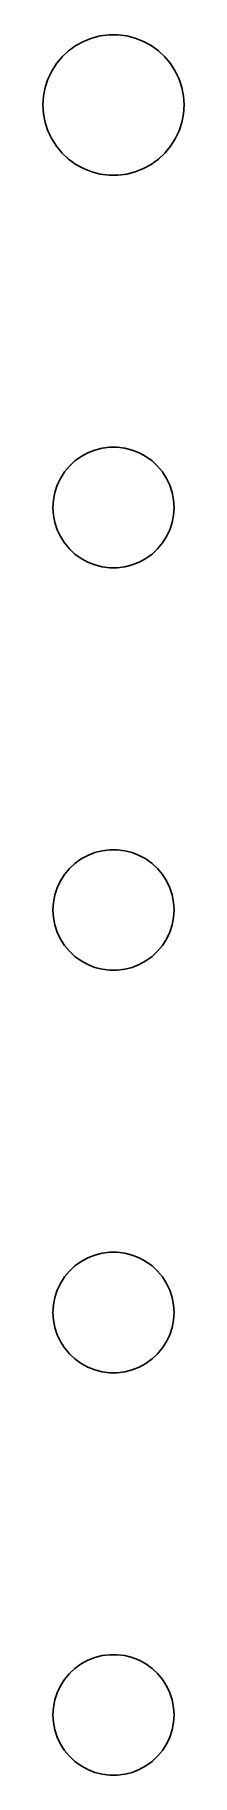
# Model space of a CAD drawing. Header units: metres. Extents: x -1.7 to 1.7, y -1.5 to 41.7.
import ezdxf

# ---------------------------------------------------------------- set-up
doc = ezdxf.new("R2010")
doc.units = ezdxf.units.M

msp = doc.modelspace()

# ---------------------------------------------------------------- linework, layer by layer
for p, q in [((-0.744, 41.581), (-0.936, 41.475)), ((-0.54, 41.661), (-0.744, 41.581)), ((-0.327, 41.716), (-0.54, 41.661)), ((-0.11, 41.744), (-0.327, 41.716)), ((0.11, 41.744), (-0.11, 41.744)), ((0.327, 41.716), (0.11, 41.744)), ((0.54, 41.661), (0.327, 41.716)), ((0.744, 41.581), (0.54, 41.661)), ((0.936, 41.475), (0.744, 41.581)), ((-1.274, 41.196), (-1.413, 41.027)), ((-1.114, 41.346), (-1.274, 41.196)), ((-0.936, 41.475), (-1.114, 41.346)), ((1.114, 41.346), (0.936, 41.475)), ((1.274, 41.196), (1.114, 41.346)), ((1.413, 41.027), (1.274, 41.196)), ((-1.531, 40.842), (-1.624, 40.643)), ((-1.413, 41.027), (-1.531, 40.842)), ((1.531, 40.842), (1.413, 41.027)), ((1.624, 40.643), (1.531, 40.842)), ((-1.733, 40.219), (-1.747, 40)), ((-1.692, 40.434), (-1.733, 40.219)), ((-1.624, 40.643), (-1.692, 40.434)), ((1.692, 40.434), (1.624, 40.643)), ((1.733, 40.219), (1.692, 40.434)), ((1.747, 40), (1.733, 40.219)), ((-1.747, 40), (-1.733, 39.781)), ((1.733, 39.781), (1.747, 40)), ((-1.733, 39.781), (-1.692, 39.566)), ((-1.692, 39.566), (-1.624, 39.357)), ((-1.624, 39.357), (-1.531, 39.158)), ((1.531, 39.158), (1.624, 39.357)), ((1.624, 39.357), (1.692, 39.566)), ((1.692, 39.566), (1.733, 39.781)), ((-1.531, 39.158), (-1.413, 38.973)), ((-1.413, 38.973), (-1.274, 38.804)), ((1.274, 38.804), (1.413, 38.973)), ((1.413, 38.973), (1.531, 39.158)), ((-1.274, 38.804), (-1.114, 38.654)), ((-1.114, 38.654), (-0.936, 38.525)), ((-0.936, 38.525), (-0.744, 38.419)), ((0.744, 38.419), (0.936, 38.525)), ((0.936, 38.525), (1.114, 38.654)), ((1.114, 38.654), (1.274, 38.804)), ((-0.744, 38.419), (-0.54, 38.339)), ((-0.54, 38.339), (-0.327, 38.284)), ((-0.327, 38.284), (-0.11, 38.256)), ((-0.11, 38.256), (0.11, 38.256)), ((0.11, 38.256), (0.327, 38.284)), ((0.327, 38.284), (0.54, 38.339)), ((0.54, 38.339), (0.744, 38.419)), ((-0.956, 31.156), (-1.093, 31.027)), ((-0.804, 31.267), (-0.956, 31.156)), ((-0.639, 31.357), (-0.804, 31.267)), ((-0.464, 31.427), (-0.639, 31.357)), ((-0.281, 31.473), (-0.464, 31.427)), ((-0.094, 31.497), (-0.281, 31.473)), ((0.094, 31.497), (-0.094, 31.497)), ((0.281, 31.473), (0.094, 31.497)), ((0.464, 31.427), (0.281, 31.473)), ((0.639, 31.357), (0.464, 31.427)), ((0.804, 31.267), (0.639, 31.357)), ((0.956, 31.156), (0.804, 31.267)), ((1.093, 31.027), (0.956, 31.156)), ((-1.314, 30.723), (-1.395, 30.552)), ((-1.214, 30.882), (-1.314, 30.723)), ((-1.093, 31.027), (-1.214, 30.882)), ((1.214, 30.882), (1.093, 31.027)), ((1.314, 30.723), (1.214, 30.882)), ((1.395, 30.552), (1.314, 30.723)), ((-1.453, 30.373), (-1.488, 30.188)), ((-1.395, 30.552), (-1.453, 30.373)), ((1.453, 30.373), (1.395, 30.552)), ((1.488, 30.188), (1.453, 30.373)), ((-1.488, 30.188), (-1.5, 30)), ((-1.5, 30), (-1.488, 29.812)), ((1.5, 30), (1.488, 30.188)), ((1.488, 29.812), (1.5, 30)), ((-1.488, 29.812), (-1.453, 29.627)), ((-1.453, 29.627), (-1.395, 29.448)), ((-1.395, 29.448), (-1.314, 29.277)), ((1.314, 29.277), (1.395, 29.448)), ((1.395, 29.448), (1.453, 29.627)), ((1.453, 29.627), (1.488, 29.812)), ((-1.314, 29.277), (-1.214, 29.118)), ((-1.214, 29.118), (-1.093, 28.973)), ((-1.093, 28.973), (-0.956, 28.844)), ((0.956, 28.844), (1.093, 28.973)), ((1.093, 28.973), (1.214, 29.118)), ((1.214, 29.118), (1.314, 29.277)), ((-0.956, 28.844), (-0.804, 28.733)), ((-0.804, 28.733), (-0.639, 28.643)), ((-0.639, 28.643), (-0.464, 28.573)), ((-0.464, 28.573), (-0.281, 28.527)), ((0.281, 28.527), (0.464, 28.573)), ((0.464, 28.573), (0.639, 28.643)), ((0.639, 28.643), (0.804, 28.733)), ((0.804, 28.733), (0.956, 28.844)), ((-0.281, 28.527), (-0.094, 28.503)), ((-0.094, 28.503), (0.094, 28.503)), ((0.094, 28.503), (0.281, 28.527)), ((-0.804, 21.267), (-0.956, 21.156)), ((-0.639, 21.357), (-0.804, 21.267)), ((-0.464, 21.427), (-0.639, 21.357)), ((-0.281, 21.473), (-0.464, 21.427)), ((-0.094, 21.497), (-0.281, 21.473)), ((0.094, 21.497), (-0.094, 21.497)), ((0.281, 21.473), (0.094, 21.497)), ((0.464, 21.427), (0.281, 21.473)), ((0.639, 21.357), (0.464, 21.427)), ((0.804, 21.267), (0.639, 21.357)), ((0.956, 21.156), (0.804, 21.267)), ((-1.214, 20.882), (-1.314, 20.723)), ((-1.093, 21.027), (-1.214, 20.882)), ((-0.956, 21.156), (-1.093, 21.027)), ((1.093, 21.027), (0.956, 21.156)), ((1.214, 20.882), (1.093, 21.027)), ((1.314, 20.723), (1.214, 20.882)), ((-1.453, 20.373), (-1.488, 20.188)), ((-1.395, 20.552), (-1.453, 20.373)), ((-1.314, 20.723), (-1.395, 20.552)), ((1.395, 20.552), (1.314, 20.723)), ((1.453, 20.373), (1.395, 20.552)), ((1.488, 20.188), (1.453, 20.373)), ((-1.488, 20.188), (-1.5, 20)), ((-1.5, 20), (-1.488, 19.812)), ((1.5, 20), (1.488, 20.188)), ((1.488, 19.812), (1.5, 20)), ((-1.488, 19.812), (-1.453, 19.627)), ((-1.453, 19.627), (-1.395, 19.448)), ((1.395, 19.448), (1.453, 19.627)), ((1.453, 19.627), (1.488, 19.812)), ((-1.395, 19.448), (-1.314, 19.277)), ((-1.314, 19.277), (-1.214, 19.118)), ((-1.214, 19.118), (-1.093, 18.973)), ((1.093, 18.973), (1.214, 19.118)), ((1.214, 19.118), (1.314, 19.277)), ((1.314, 19.277), (1.395, 19.448)), ((-1.093, 18.973), (-0.956, 18.844)), ((-0.956, 18.844), (-0.804, 18.733)), ((-0.804, 18.733), (-0.639, 18.643)), ((-0.639, 18.643), (-0.464, 18.573)), ((0.464, 18.573), (0.639, 18.643)), ((0.639, 18.643), (0.804, 18.733)), ((0.804, 18.733), (0.956, 18.844)), ((0.956, 18.844), (1.093, 18.973)), ((-0.464, 18.573), (-0.281, 18.527)), ((-0.281, 18.527), (-0.094, 18.503)), ((-0.094, 18.503), (0.094, 18.503)), ((0.094, 18.503), (0.281, 18.527)), ((0.281, 18.527), (0.464, 18.573)), ((-0.804, 11.267), (-0.956, 11.156)), ((-0.639, 11.357), (-0.804, 11.267)), ((-0.464, 11.427), (-0.639, 11.357)), ((-0.281, 11.473), (-0.464, 11.427)), ((-0.094, 11.497), (-0.281, 11.473)), ((0.094, 11.497), (-0.094, 11.497)), ((0.281, 11.473), (0.094, 11.497)), ((0.464, 11.427), (0.281, 11.473)), ((0.639, 11.357), (0.464, 11.427)), ((0.804, 11.267), (0.639, 11.357)), ((0.956, 11.156), (0.804, 11.267)), ((-1.214, 10.882), (-1.314, 10.723)), ((-1.093, 11.027), (-1.214, 10.882)), ((-0.956, 11.156), (-1.093, 11.027)), ((1.093, 11.027), (0.956, 11.156)), ((1.214, 10.882), (1.093, 11.027)), ((1.314, 10.723), (1.214, 10.882)), ((-1.395, 10.552), (-1.453, 10.373)), ((-1.314, 10.723), (-1.395, 10.552)), ((1.395, 10.552), (1.314, 10.723)), ((1.453, 10.373), (1.395, 10.552)), ((-1.488, 10.188), (-1.5, 10)), ((-1.5, 10), (-1.488, 9.812)), ((-1.453, 10.373), (-1.488, 10.188)), ((1.488, 10.188), (1.453, 10.373)), ((1.5, 10), (1.488, 10.188)), ((1.488, 9.812), (1.5, 10)), ((-1.488, 9.812), (-1.453, 9.627)), ((-1.453, 9.627), (-1.395, 9.448)), ((1.395, 9.448), (1.453, 9.627)), ((1.453, 9.627), (1.488, 9.812)), ((-1.395, 9.448), (-1.314, 9.277)), ((-1.314, 9.277), (-1.214, 9.118)), ((-1.214, 9.118), (-1.093, 8.973)), ((1.093, 8.973), (1.214, 9.118)), ((1.214, 9.118), (1.314, 9.277)), ((1.314, 9.277), (1.395, 9.448)), ((-1.093, 8.973), (-0.956, 8.844)), ((-0.956, 8.844), (-0.804, 8.734)), ((-0.804, 8.734), (-0.639, 8.643)), ((0.639, 8.643), (0.804, 8.734)), ((0.804, 8.734), (0.956, 8.844)), ((0.956, 8.844), (1.093, 8.973)), ((-0.639, 8.643), (-0.464, 8.573)), ((-0.464, 8.573), (-0.281, 8.527)), ((-0.281, 8.527), (-0.094, 8.503)), ((-0.094, 8.503), (0.094, 8.503)), ((0.094, 8.503), (0.281, 8.527)), ((0.281, 8.527), (0.464, 8.573)), ((0.464, 8.573), (0.639, 8.643)), ((-0.639, 1.357), (-0.804, 1.266)), ((-0.464, 1.427), (-0.639, 1.357)), ((-0.281, 1.473), (-0.464, 1.427)), ((-0.094, 1.497), (-0.281, 1.473)), ((0.094, 1.497), (-0.094, 1.497)), ((0.281, 1.473), (0.094, 1.497)), ((0.464, 1.427), (0.281, 1.473)), ((0.639, 1.357), (0.464, 1.427)), ((0.804, 1.266), (0.639, 1.357)), ((-1.214, 0.882), (-1.314, 0.723)), ((-1.093, 1.027), (-1.214, 0.882)), ((-0.956, 1.156), (-1.093, 1.027)), ((-0.804, 1.266), (-0.956, 1.156)), ((0.956, 1.156), (0.804, 1.266)), ((1.093, 1.027), (0.956, 1.156)), ((1.214, 0.882), (1.093, 1.027)), ((1.314, 0.723), (1.214, 0.882)), ((-1.395, 0.552), (-1.453, 0.373)), ((-1.314, 0.723), (-1.395, 0.552)), ((1.395, 0.552), (1.314, 0.723)), ((1.453, 0.373), (1.395, 0.552)), ((-1.488, 0.188), (-1.5, 0)), ((-1.5, 0), (-1.488, -0.188)), ((-1.453, 0.373), (-1.488, 0.188)), ((1.488, 0.188), (1.453, 0.373)), ((1.5, 0), (1.488, 0.188)), ((1.488, -0.188), (1.5, 0)), ((-1.488, -0.188), (-1.453, -0.373)), ((-1.453, -0.373), (-1.395, -0.552)), ((1.395, -0.552), (1.453, -0.373)), ((1.453, -0.373), (1.488, -0.188)), ((-1.395, -0.552), (-1.314, -0.723)), ((-1.314, -0.723), (-1.214, -0.882)), ((1.214, -0.882), (1.314, -0.723)), ((1.314, -0.723), (1.395, -0.552)), ((-1.214, -0.882), (-1.093, -1.027)), ((-1.093, -1.027), (-0.956, -1.156)), ((-0.956, -1.156), (-0.804, -1.266)), ((-0.804, -1.266), (-0.639, -1.357)), ((0.639, -1.357), (0.804, -1.266)), ((0.804, -1.266), (0.956, -1.156)), ((0.956, -1.156), (1.093, -1.027)), ((1.093, -1.027), (1.214, -0.882)), ((-0.639, -1.357), (-0.464, -1.427)), ((-0.464, -1.427), (-0.281, -1.473)), ((-0.281, -1.473), (-0.094, -1.497)), ((-0.094, -1.497), (0.094, -1.497)), ((0.094, -1.497), (0.281, -1.473)), ((0.281, -1.473), (0.464, -1.427)), ((0.464, -1.427), (0.639, -1.357))]:
    msp.add_line(p, q)

doc.saveas('drawing.dxf')
